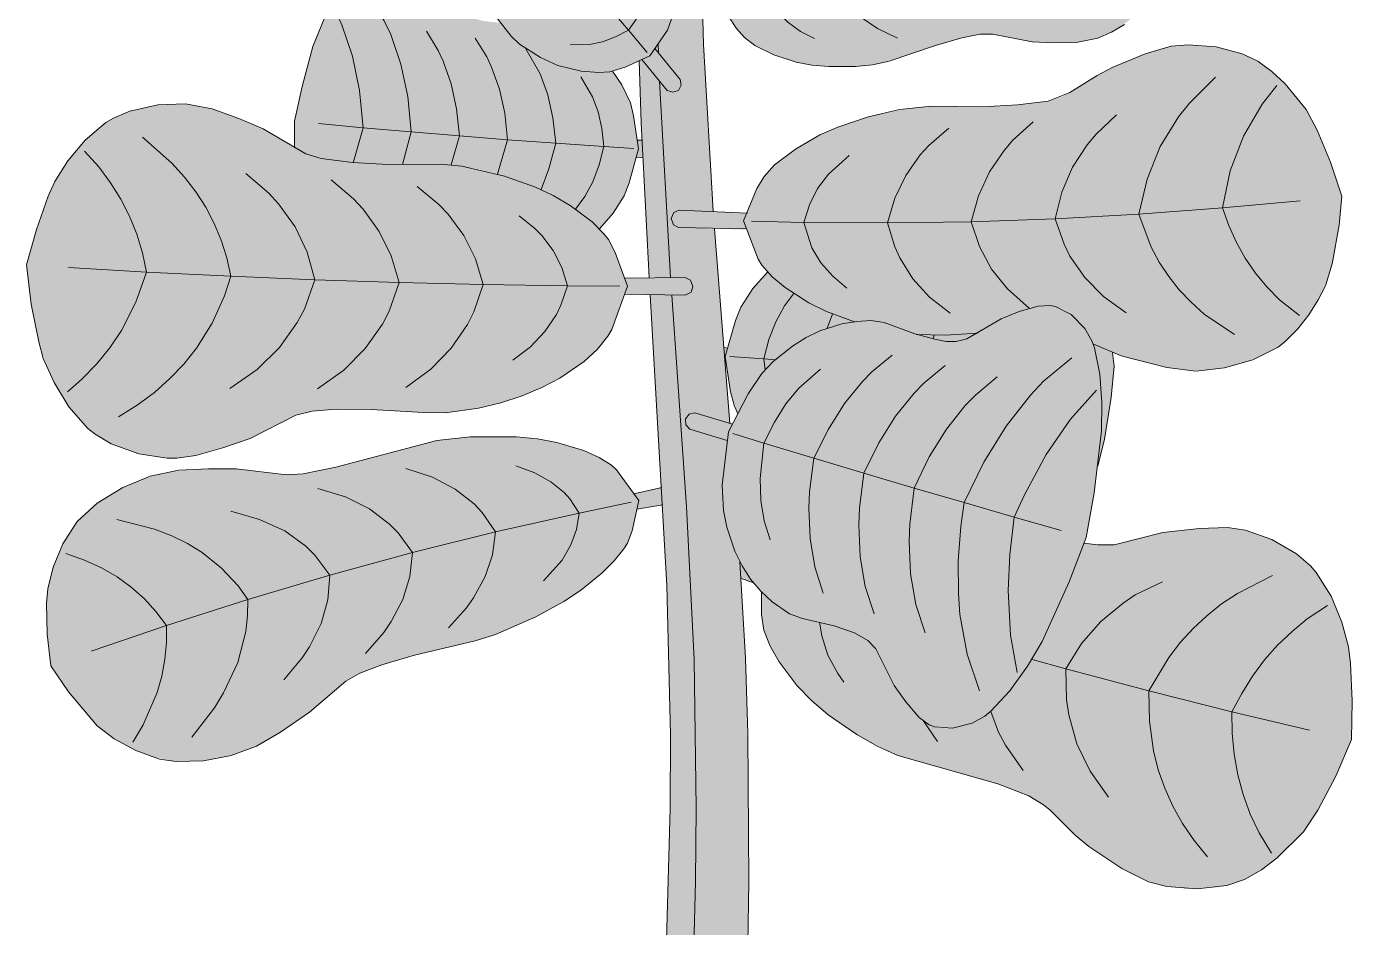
# Model space of a CAD drawing. Header units: millimetres. Extents: x -4 to 8794, y -6642 to 2653.
# Drawn here: x 1940 to 2548, y 612 to 1024 of the extents above; entities that cross this region are included whole.
import ezdxf

# ---------------------------------------------------------------- set-up
doc = ezdxf.new("R2010")
doc.units = ezdxf.units.MM
for name, color, linetype, lineweight, true_color in [('VEG-HOJAS', 117, 'Continuous', 18, 0x2e5e38), ('VEG-NERVIOS', 115, 'Continuous', 9, 0x528c5c), ('VEG-TRONCO', 25, 'Continuous', 18, 0x684830)]:
    doc.layers.add(name, color=color, linetype=linetype, lineweight=lineweight, true_color=true_color)
doc.layers.add('VEG-RELLENO', color=253, linetype='Continuous', true_color=0x96c896)

# ---------------------------------------------------------------- blocks, each defined once
blk = doc.blocks.new('VEG_Ficus_lyrata_ALZADO')
at = {"layer": 'VEG-RELLENO', "true_color": 0x967052}
h = blk.add_hatch(color=23, dxfattribs=at)
h.dxf.hatch_style = 1
h.paths.add_polyline_path([(-19.7, 400), (-9.7, 600), (-7.9, 666.2), (-7.7, 699.8), (-9.4, 768.2), (-17, 901.4), (-0.6, 901.4), (1.7, 902.7), (2.6, 905.3), (1.7, 907.8), (-0.6, 909.2), (-17.5, 909.4), (-21.1, 980.2), (-22, 1008.7), (-20.8, 1009.3), (-8.6, 994.6), (-6.7, 994.2), (-4.4, 994.8), (-3.1, 996.3), (-2.7, 998.2), (-3.6, 1000.7), (-14.9, 1014.2), (-9.1, 1022.7), (-6.6, 1029.5), (-5.4, 1040), (-6.6, 1050.9), (-9, 1059.4), (-12.6, 1067.5), (-15.4, 1072.4), (-22, 1079.9), (-19.1, 1154.1), (-5.9, 1149.1), (-3, 1150.1), (-1.6, 1152.8), (-2.1, 1155.1), (-3.8, 1156.7), (-18.6, 1162.4), (-11.2, 1273.2), (-6.2, 1268.9), (2, 1263.7), (-4.4, 1246.6), (-4.1, 1244.3), (-2.2, 1242.4), (0.5, 1242.1), (3, 1243.9), (9.3, 1261), (13, 1260.4), (8, 1154), (6.7, 1103.9), (-10, 1094.4), (-11.2, 1092.9), (-11.6, 1091), (-11.3, 1089.5), (-10.1, 1088), (-8.7, 1087.3), (-6.7, 1087.3), (6.5, 1094.6), (6.5, 1050.1), (7.4, 1016.1), (11.9, 939.7), (-4.1, 940.2), (-6.7, 938.6), (-7.4, 936), (-6.4, 933.5), (-4.3, 932.3), (12.5, 931.7), (19.5, 842.5), (3, 847.4), (0.2, 846.3), (-0.7, 845), (-1, 843.1), (-0.1, 840.9), (1.5, 839.7), (18.3, 834.6), (16.2, 818.3), (16, 806.4), (17.2, 798.7), (19.2, 791.1), (24.1, 779), (26.6, 734.9), (28.2, 666.1), (27.8, 599), (21.7, 400)])
h.paths.add_polyline_path([(-4.8, 1402.1), (-4.6, 1419.4), (1, 1403.4)])
h.paths.add_polyline_path([(12.7, 1505.3), (14.3, 1481.8), (8.9, 1495.4)])
h.paths.add_polyline_path([(16.1, 1446.7), (17.1, 1404.6), (9.2, 1404.3), (1.9, 1424.3), (8.4, 1429.6), (11, 1433), (14, 1439.5)])
h.paths.add_polyline_path([(4.9, 1507.1), (3.1, 1515.6), (3.2, 1520.1), (4.3, 1526.1), (10.5, 1520.8)])
at = {"layer": 'VEG-RELLENO', "true_color": 0x70a477}
h = blk.add_hatch(color=113, dxfattribs=at)
h.dxf.hatch_style = 1
h.paths.add_polyline_path([(-118.2, 1125.7), (-107.9, 1132.8), (-92.9, 1141.5), (-85.4, 1144.3), (-77, 1146.2), (-68.8, 1146.8), (-61.4, 1145.3), (-54.5, 1141.8), (-48.9, 1137), (-45, 1130.8), (-42.4, 1123.6), (-40.5, 1116.5), (-38.7, 1102.6), (-37.2, 1098.6), (-33.8, 1093.4), (-28.1, 1086.5), (-15.4, 1072.4), (-11.3, 1064.9), (-7.2, 1053.7), (-5.5, 1042.8), (-5.7, 1034.6), (-6.6, 1029.5), (-9.1, 1022.7), (-17.2, 1010.9), (-28.4, 1005.7), (-35.5, 1003.6), (-40.6, 1003.3), (-48.7, 1003.9), (-59.3, 1006.5), (-67.2, 1010.1), (-76.8, 1016.3), (-80.7, 1020), (-88.9, 1030.4), (-95, 1037), (-101, 1042.4), (-104.8, 1044.2), (-118.3, 1047), (-125, 1049.5), (-131.8, 1052.5), (-137.4, 1056.7), (-141.4, 1062.5), (-143.9, 1069.4), (-144.6, 1076.8), (-143, 1085.1), (-139, 1095.9), (-135.1, 1103.1), (-125.1, 1117.2)])
at = {"layer": 'VEG-RELLENO', "true_color": 0x4b8353}
h = blk.add_hatch(color=105, dxfattribs=at)
h.dxf.hatch_style = 1
h.paths.add_polyline_path([(215, 1100.2), (217.7, 1086.1), (219.6, 1066.2), (218.6, 1056.8), (216.1, 1046.8), (212, 1037.4), (205.7, 1029.7), (197.3, 1023.4), (188.1, 1019), (178.2, 1017), (167.8, 1016.9), (157.9, 1017.4), (139.9, 1020.9), (134.1, 1020.8), (122.8, 1018.3), (88.7, 1007.5), (77, 1006), (60.8, 1006.2), (53.4, 1007.3), (46.4, 1009), (36.6, 1012.7), (30.9, 1015.7), (24.2, 1021.3), (14.9, 1035.1), (16, 1052), (18.9, 1060.3), (26, 1071.4), (30.6, 1076.7), (37.3, 1082.9), (45.7, 1080.4), (55.8, 1079), (66.4, 1079.1), (77.1, 1080.6), (83.9, 1082.3), (90.1, 1084.8), (104.4, 1093), (116.9, 1098.9), (121.5, 1100.6), (126.5, 1101.5), (131.9, 1101.3), (143.1, 1098.9), (148.9, 1098.2), (161, 1098.1), (169.8, 1099.4), (177.3, 1103.3), (182, 1107.1), (186, 1111.8), (190.4, 1119.9), (192.8, 1132), (199.4, 1124.2), (207.5, 1112.7)])
at = {"layer": 'VEG-RELLENO', "true_color": 0x4a8051}
h = blk.add_hatch(color=105, dxfattribs=at)
h.dxf.hatch_style = 1
h.paths.add_polyline_path([(-180, 981), (-176.5, 996.9), (-170.5, 1018.5), (-164.8, 1030.9), (-157.6, 1042.4), (-129.1, 1036.7), (-108.1, 1035.6), (-103.4, 1030.9), (-99.5, 1028.6), (-93.5, 1026.9), (-85.5, 1026), (-80.7, 1020), (-76.8, 1016.3), (-69.8, 1011.5), (-62, 1007.6), (-56.7, 1005.6), (-48.7, 1003.9), (-40.6, 1003.3), (-34.2, 1003.9), (-30, 997.6), (-26.1, 989.4), (-24.7, 983.5), (-22.4, 968.3), (-26.7, 952.7), (-28.9, 946.8), (-33.9, 938.8), (-40.2, 931.6), (-50.1, 940), (-61.4, 946.9), (-74.1, 952.6), (-88.6, 957.2), (-98.5, 959.5), (-108.1, 961), (-137.1, 961.2), (-153.4, 962), (-164.2, 963.1), (-171.3, 964.7), (-179.9, 968.7)])
at = {"layer": 'VEG-RELLENO', "true_color": 0x5a9662}
h = blk.add_hatch(color=103, dxfattribs=at)
h.dxf.hatch_style = 1
h.paths.add_polyline_path([(299.8, 946.6), (298.2, 930.8), (295.4, 915.6), (293.5, 908.9), (289, 899.1), (282.3, 889), (273.8, 880), (270.6, 877.5), (263.2, 873.4), (250.4, 868.9), (237.2, 866.7), (228.5, 866.8), (219.6, 868.1), (202.6, 872.2), (195, 874.8), (185.8, 878.9), (182.1, 886), (175.9, 892.4), (171.2, 895.2), (166.2, 896.5), (157.8, 895.5), (146.4, 891.6), (141, 888.9), (133.1, 883.9), (118.3, 883), (104.8, 883.3), (90.2, 888.7), (84.1, 889.6), (76.6, 889.1), (72.8, 890.3), (63.8, 893.7), (55.7, 897.7), (44.8, 904.7), (38.8, 909.7), (34.1, 915), (32.4, 917.8), (25.8, 935.3), (31.9, 950.1), (35.2, 955.7), (37.4, 958.4), (42.9, 963.4), (49.5, 968.2), (60.7, 974.7), (68.9, 978.3), (82.8, 982.9), (102.2, 987), (111.7, 987.8), (139.5, 987.8), (154.8, 988.7), (165.3, 990.2), (172.1, 992.5), (191.1, 1003.8), (205.8, 1010.3), (217.7, 1014.4), (221.6, 1015.3), (229.6, 1016), (242.2, 1015), (254.2, 1011.9), (257.9, 1010.4), (264.6, 1006.3), (273.8, 998.1), (281.4, 989.3), (287.1, 980.1), (295.6, 959.8)])
at = {"layer": 'VEG-RELLENO', "true_color": 0x96bc76}
h = blk.add_hatch(color=63, dxfattribs=at)
h.dxf.hatch_style = 1
h.paths.add_polyline_path([(-9.2, 995.1), (-20.8, 1009.3), (-17.2, 1010.9), (-14.6, 1014), (-3.4, 1000.4), (-2.7, 998.2), (-3.6, 995.6), (-6.3, 994.2)])
at = {"layer": 'VEG-RELLENO', "true_color": 0x639c6a}
h = blk.add_hatch(color=103, dxfattribs=at)
h.dxf.hatch_style = 1
h.paths.add_polyline_path([(-302.7, 915.1), (-298.2, 931.3), (-292.8, 946.6), (-289.8, 953.3), (-283.8, 962.8), (-275.8, 972.2), (-266.3, 980.3), (-262.9, 982.3), (-255.3, 985.5), (-242.6, 988.4), (-229.9, 988.9), (-217.6, 986.6), (-205.5, 982.2), (-194.3, 977.4), (-174.7, 966), (-167.7, 963.8), (-153.4, 962), (-137.1, 961.2), (-113, 961.3), (-103.3, 960.3), (-83.7, 955.8), (-69.6, 950.8), (-61.4, 946.9), (-53.7, 942.4), (-43.6, 934.8), (-38.2, 929.4), (-36.1, 926.7), (-33, 920.8), (-27.4, 905.4), (-34.6, 885.6), (-36.4, 882.4), (-41.2, 876.5), (-47.3, 870.9), (-58.4, 863.2), (-66.6, 858.9), (-75.6, 855.2), (-85.5, 852), (-95.7, 849.5), (-110.7, 847.4), (-120.8, 847.5), (-144.8, 848.9), (-160.9, 849), (-171.9, 848.1), (-179.3, 846.2), (-200.3, 835.6), (-212.3, 831.4), (-225.2, 827.8), (-233.9, 826.6), (-238.2, 826.6), (-251.2, 828.6), (-263.9, 833.2), (-271.3, 837.5), (-274.6, 840.2), (-283.3, 850.1), (-292, 864.9), (-296.1, 876), (-300.9, 899.9)])
at = {"layer": 'VEG-RELLENO', "true_color": 0x96bc76}
h = blk.add_hatch(color=63, dxfattribs=at)
h.dxf.hatch_style = 1
h.paths.add_polyline_path([(-20.4, 964.2), (-23.6, 964.5), (-22.4, 968.3), (-23.1, 972.2), (-20.8, 972.2)])
h = blk.add_hatch(color=63, dxfattribs=at)
h.dxf.hatch_style = 1
h.paths.add_polyline_path([(-3.7, 940.2), (27.5, 938.9), (25.8, 935.3), (27.3, 931.6), (26.1, 931.3), (-4, 932.3), (-6.4, 933.5), (-7.4, 936), (-6.5, 938.9)])
at = {"layer": 'VEG-RELLENO', "true_color": 0x477c4e}
h = blk.add_hatch(color=105, dxfattribs=at)
h.dxf.hatch_style = 1
h.paths.add_polyline_path([(195.6, 868.8), (194.1, 854.3), (191.7, 838.8), (188, 822.9), (189.8, 839.1), (189.9, 851.9), (188.3, 869.4), (185.8, 878.9), (194.7, 874.9)])
h.paths.add_polyline_path([(23.2, 846.9), (19.8, 857), (17.3, 873.2), (22.1, 889.6), (24.5, 895.8), (30, 904.3), (36.8, 911.8), (44.8, 904.7), (55.7, 897.7), (63.8, 893.7), (76.6, 889.1), (67.4, 887.2), (60.7, 884.9), (54.4, 881.8), (45.1, 875.7), (39.4, 870.8), (34.2, 865.4), (29.8, 859.3)])
h.paths.add_polyline_path([(118.5, 880.1), (104.8, 883.3), (118.3, 883), (133.1, 883.9), (128, 881.2), (123.1, 880)])
at = {"layer": 'VEG-RELLENO', "true_color": 0x96bc76}
h = blk.add_hatch(color=63, dxfattribs=at)
h.dxf.hatch_style = 1
h.paths.add_polyline_path([(-0.6, 901.4), (-28.8, 901.7), (-27.4, 905.4), (-28.9, 909.1), (-28.1, 909.3), (-1, 909.3), (1.4, 908.1), (2.5, 906.1), (1.9, 903.1)])
at = {"layer": 'VEG-RELLENO', "true_color": 0x6da274}
h = blk.add_hatch(color=113, dxfattribs=at)
h.dxf.hatch_style = 1
h.paths.add_polyline_path([(182.7, 790.2), (174.9, 769.9), (162.6, 742.6), (155.8, 731.2), (147.8, 719.9), (139.1, 710.6), (136.3, 708.3), (130.5, 705.1), (121.5, 702.8), (113.3, 703.5), (110.8, 704.4), (106.2, 707.8), (100.1, 714.9), (94.7, 722.4), (86.3, 739.2), (82.7, 743), (76.6, 746.5), (67.3, 749.8), (52.7, 753.1), (46.8, 755.2), (38.8, 760.7), (33.7, 765.6), (29, 771.2), (25.1, 777.3), (21.8, 783.9), (18.1, 794.9), (16.5, 802.6), (15.9, 814.2), (18.8, 838.6), (27.8, 856), (34.2, 865.4), (39.4, 870.8), (48.2, 877.9), (54.4, 881.8), (60.7, 884.9), (70.8, 888.1), (77.7, 889.2), (84.1, 889.6), (90.2, 888.7), (104.2, 883.5), (114, 881), (118.5, 880.1), (123.1, 880), (128, 881.2), (143.7, 890.4), (152, 893.7), (160.7, 896.2), (166.2, 896.5), (168.7, 896.1), (175.9, 892.4), (182.1, 886), (185.3, 880.4), (186.5, 877.1), (188.9, 865.1), (190.1, 847.7), (189.5, 834.7), (185.8, 807.5)])
at = {"layer": 'VEG-RELLENO', "true_color": 0x96bc76}
h = blk.add_hatch(color=63, dxfattribs=at)
h.dxf.hatch_style = 1
h.paths.add_polyline_path([(16.7, 877.3), (18.5, 877), (17.3, 873.2), (18, 869.3), (17.4, 869.2)])
h = blk.add_hatch(color=63, dxfattribs=at)
h.dxf.hatch_style = 1
h.paths.add_polyline_path([(3.4, 847.4), (20.7, 842.1), (18.8, 838.6), (18.3, 834.6), (1.5, 839.7), (-0.5, 841.6), (-1, 843.8), (0.5, 846.5)])
at = {"layer": 'VEG-RELLENO', "true_color": 0x4f8956}
h = blk.add_hatch(color=105, dxfattribs=at)
h.dxf.hatch_style = 1
h.paths.add_polyline_path([(-291.5, 731.4), (-293.2, 745.9), (-293.5, 760.2), (-293, 766.7), (-291.6, 773.2), (-289.2, 780.1), (-284.1, 790.8), (-279.5, 797.5), (-276.8, 800.4), (-266.6, 808.5), (-254.5, 815.1), (-241.8, 819.5), (-228.4, 821.4), (-210.7, 821.8), (-202.6, 821.3), (-187.4, 819.2), (-176, 819.4), (-161, 822.4), (-114.8, 834.6), (-99.4, 836.4), (-78.3, 836.4), (-68.6, 835.5), (-59.7, 833.8), (-47.4, 830.1), (-40.4, 826.9), (-34.7, 823.3), (-32.4, 821.2), (-22.2, 807.1), (-25.3, 793.2), (-27.4, 787.7), (-29.1, 785), (-33.5, 779.5), (-39.1, 773.9), (-49, 765.9), (-56.5, 760.9), (-69.4, 753.8), (-87.9, 745.8), (-97.2, 742.9), (-124.9, 736.3), (-140, 731.9), (-150, 728), (-156.4, 724.4), (-173.1, 710.2), (-186.4, 701.1), (-197.4, 694.6), (-209, 690.3), (-221.6, 687.9), (-234.2, 687.6), (-245.5, 689.7), (-256.1, 694.3), (-265.3, 699.9), (-272.7, 706.2), (-284.9, 721.3)])
at = {"layer": 'VEG-RELLENO', "true_color": 0x96bc76}
h = blk.add_hatch(color=63, dxfattribs=at)
h.dxf.hatch_style = 1
h.paths.add_polyline_path([(-11.2, 805.2), (-23.2, 803.2), (-22.2, 807.1), (-24.5, 810.3), (-11.7, 813.2)])
at = {"layer": 'VEG-RELLENO', "true_color": 0x4f8a57}
h = blk.add_hatch(color=105, dxfattribs=at)
h.dxf.hatch_style = 1
h.paths.add_polyline_path([(304.2, 697.7), (297, 680.9), (288.8, 665.3), (284.6, 658.5), (276.7, 649.3), (266.7, 640.5), (255.3, 633.5), (251.3, 631.9), (242.7, 629.9), (228.9, 629.2), (215.4, 631.2), (211.2, 632.5), (203, 636.2), (191.2, 643.6), (180.7, 651.2), (163.2, 667.8), (156.5, 671.8), (142.3, 677.3), (96.4, 690.3), (82.4, 697.2), (68.7, 705.8), (60.5, 712.2), (53.5, 718.8), (47.3, 725.8), (39.8, 736.9), (35.1, 747.7), (34, 754.8), (34, 765.3), (41.4, 758.5), (46.8, 755.2), (52.7, 753.1), (67.3, 749.8), (76.6, 746.5), (82.7, 743), (86.3, 739.2), (87.8, 736.8), (94.7, 722.4), (104.1, 710), (110.8, 704.4), (115.9, 702.9), (121.5, 702.8), (130.5, 705.1), (136.3, 708.3), (144.9, 716.5), (153.2, 727.4), (160.5, 738.7), (164.7, 746.8), (174.9, 769.9), (181.7, 787.6), (188.1, 786.8), (195.6, 786.9), (217.9, 792.5), (234.5, 794.4), (247.5, 794.8), (255.7, 793.6), (267.8, 789.3), (279.1, 782.7), (285.4, 777.3), (288.1, 774.2), (294.9, 763.3), (301.1, 747.7), (303.4, 736.3), (304.7, 712.6)])
at = {"layer": 'VEG-RELLENO', "true_color": 0x96bc76}
h = blk.add_hatch(color=63, dxfattribs=at)
h.dxf.hatch_style = 1
h.paths.add_polyline_path([(24.7, 771.4), (24.1, 779), (30.4, 769.5)])
at = {"layer": 'VEG-HOJAS'}
for points in [[(-6.6, 1029.5), (-9.1, 1022.7), (-17.2, 1010.9), (-28.4, 1005.7), (-35.5, 1003.6), (-40.6, 1003.3), (-48.7, 1003.9), (-59.3, 1006.5), (-67.2, 1010.1), (-76.8, 1016.3), (-80.7, 1020), (-88.9, 1030.4)], [(200.3, 1025.3), (194.3, 1021.7), (188.1, 1019), (178.2, 1017), (167.8, 1016.9), (157.9, 1017.4), (139.9, 1020.9), (134.1, 1020.8), (125.7, 1019.1), (113.7, 1015.6), (92.4, 1008.4), (84.9, 1006.8), (77, 1006), (64.8, 1006), (57, 1006.7), (49.8, 1008), (39.7, 1011.3), (30.9, 1015.7), (26.2, 1019.3), (22.5, 1023.5), (14.9, 1035.1)], [(-179.9, 968.7), (-180, 981), (-176.5, 996.9), (-171.5, 1015.2), (-166.4, 1027.8), (-161.3, 1037.1), (-157.6, 1042.4)], [(76.6, 889.1), (63.8, 893.7), (55.7, 897.7), (44.8, 904.7), (38.8, 909.7), (34.1, 915), (32.4, 917.8), (25.8, 935.3), (31.9, 950.1), (35.2, 955.7), (40, 960.9), (49.5, 968.2), (60.7, 974.7), (68.9, 978.3), (82.8, 982.9), (97.4, 986.3), (111.7, 987.8), (135.2, 987.6), (151.2, 988.4), (165.3, 990.2), (175.3, 994.1), (187.8, 1001.9), (194.6, 1005.5), (209.7, 1011.9), (221.6, 1015.3), (229.6, 1016), (242.2, 1015), (254.2, 1011.9), (261.3, 1008.5), (267.8, 1003.8), (273.8, 998.1), (283.5, 986.3), (288.6, 976.8), (294.7, 962.2), (299.8, 946.6), (298.6, 933.3), (295.4, 915.6), (292.3, 905.6), (289, 899.1), (284.7, 892.3), (279.7, 885.8), (273.8, 880), (270.6, 877.5), (259.1, 871.7), (246, 867.9), (232.9, 866.5), (219.6, 868.1), (198.7, 873.4), (185.8, 878.9)], [(-14.9, 1014.2), (-3.2, 1000.1), (-2.8, 997.4), (-4.1, 995.1), (-6.7, 994.2), (-9.2, 995.1), (-20.8, 1009.3)], [(-34.2, 1003.9), (-30, 997.6), (-26.1, 989.4), (-24.7, 983.5), (-22.4, 968.3), (-26.7, 952.7), (-28.9, 946.8), (-33.9, 938.8), (-40.2, 931.6)], [(-23.1, 972.2), (-20.8, 972.2)], [(-20.4, 964.2), (-23.6, 964.5)], [(27.3, 931.6), (-4, 932.3), (-6.4, 933.5), (-7.4, 936.4), (-6.2, 939.1), (-3.7, 940.2), (27.5, 938.9)], [(23.2, 846.9), (21.5, 850.8), (19.8, 857), (17.3, 873.2), (22.1, 889.6), (24.5, 895.8), (30, 904.3), (36.8, 911.8)], [(-28.9, 909.1), (-1, 909.3), (1.4, 908.1), (2.6, 905.3), (1.7, 902.7), (-1, 901.3), (-28.8, 901.7)], [(133.1, 883.9), (118.3, 883), (104.8, 883.3)], [(16.7, 877.3), (18.5, 877)], [(194.7, 874.9), (195.6, 868.8), (194.1, 854.3), (191.1, 835.3), (188, 822.9)], [(18.3, 834.6), (1.1, 839.9), (-0.7, 841.9), (-0.8, 844.6), (0.8, 846.8), (3.4, 847.4), (20.7, 842.1)], [(-24.5, 810.3), (-11.7, 813.2)], [(-11.2, 805.2), (-23.2, 803.2)], [(181.7, 787.6), (188.1, 786.8), (195.6, 786.9), (217.9, 792.5), (234.5, 794.4), (247.5, 794.8), (255.7, 793.6), (267.8, 789.3), (279.1, 782.7), (285.4, 777.3), (288.1, 774.2), (294.9, 763.3), (299.8, 751.5), (302.9, 740.1), (303.8, 732.5), (304.6, 715.4), (304.2, 697.7), (297, 680.9), (288.8, 665.3), (282.2, 655.3), (270.2, 643.4), (263, 637.9), (255.3, 633.5), (247.1, 630.8), (233.5, 629.2), (219.7, 630.3), (211.2, 632.5), (199, 638.5), (184, 648.6), (177.6, 653.9), (166.2, 665.3), (163.2, 667.8), (156.5, 671.8), (142.3, 677.3), (96.4, 690.3), (87, 694.6), (77.7, 699.9), (64.5, 709), (56.9, 715.5), (50.3, 722.3), (42, 733.2), (37.9, 740.5), (35.1, 747.7), (34, 754.8), (34, 765.3)], [(30.4, 769.5), (24.7, 771.4)]]:
    blk.add_lwpolyline(points, dxfattribs=at)
for points in [[(-302.7, 915.1), (-298.2, 931.3), (-292.8, 946.6), (-289.8, 953.3), (-283.8, 962.8), (-275.8, 972.2), (-266.3, 980.3), (-262.9, 982.3), (-255.3, 985.5), (-242.6, 988.4), (-229.9, 988.9), (-217.6, 986.6), (-205.5, 982.2), (-194.3, 977.4), (-174.7, 966), (-167.7, 963.8), (-153.4, 962), (-137.1, 961.2), (-113, 961.3), (-103.3, 960.3), (-83.7, 955.8), (-69.6, 950.8), (-61.4, 946.9), (-53.7, 942.4), (-43.6, 934.8), (-38.2, 929.4), (-36.1, 926.7), (-33, 920.8), (-27.4, 905.4), (-34.6, 885.6), (-36.4, 882.4), (-41.2, 876.5), (-47.3, 870.9), (-58.4, 863.2), (-66.6, 858.9), (-75.6, 855.2), (-85.5, 852), (-95.7, 849.5), (-110.7, 847.4), (-120.8, 847.5), (-144.8, 848.9), (-160.9, 849), (-171.9, 848.1), (-179.3, 846.2), (-200.3, 835.6), (-212.3, 831.4), (-225.2, 827.8), (-233.9, 826.6), (-238.2, 826.6), (-251.2, 828.6), (-263.9, 833.2), (-271.3, 837.5), (-274.6, 840.2), (-283.3, 850.1), (-290.1, 861.2), (-295, 872.2), (-297.1, 879.9), (-300.5, 897.1)], [(182.7, 790.2), (174.9, 769.9), (162.6, 742.6), (155.8, 731.2), (147.8, 719.9), (139.1, 710.6), (136.3, 708.3), (130.5, 705.1), (121.5, 702.8), (113.3, 703.5), (110.8, 704.4), (106.2, 707.8), (100.1, 714.9), (94.7, 722.4), (86.3, 739.2), (82.7, 743), (76.6, 746.5), (67.3, 749.8), (52.7, 753.1), (46.8, 755.2), (38.8, 760.7), (33.7, 765.6), (29, 771.2), (25.1, 777.3), (21.8, 783.9), (18.1, 794.9), (16.5, 802.6), (15.9, 814.2), (18.8, 838.6), (27.8, 856), (34.2, 865.4), (39.4, 870.8), (48.2, 877.9), (54.4, 881.8), (60.7, 884.9), (70.8, 888.1), (77.7, 889.2), (84.1, 889.6), (90.2, 888.7), (104.2, 883.5), (114, 881), (118.5, 880.1), (123.1, 880), (128, 881.2), (143.7, 890.4), (152, 893.7), (160.7, 896.2), (166.2, 896.5), (168.7, 896.1), (175.9, 892.4), (182.1, 886), (185.3, 880.4), (186.5, 877.1), (188.9, 865.1), (189.9, 851.9), (189.8, 839.1), (186.3, 810.7)], [(-291.5, 731.4), (-293.2, 745.9), (-293.5, 760.2), (-293, 766.7), (-290.5, 776.6), (-286, 787.3), (-279.5, 797.5), (-270.3, 805.9), (-258.6, 813.1), (-246.1, 818.3), (-232.9, 821), (-219.3, 821.7), (-206.6, 821.7), (-183.6, 819), (-176, 819.4), (-161, 822.4), (-114.8, 834.6), (-99.4, 836.4), (-78.3, 836.4), (-68.6, 835.5), (-59.7, 833.8), (-47.4, 830.1), (-40.4, 826.9), (-34.7, 823.3), (-32.4, 821.2), (-22.2, 807.1), (-25.3, 793.2), (-27.4, 787.7), (-29.1, 785), (-33.5, 779.5), (-39.1, 773.9), (-49, 765.9), (-56.5, 760.9), (-69.4, 753.8), (-87.9, 745.8), (-97.2, 742.9), (-124.9, 736.3), (-140, 731.9), (-150, 728), (-156.4, 724.4), (-173.1, 710.2), (-186.4, 701.1), (-197.4, 694.6), (-209, 690.3), (-221.6, 687.9), (-234.2, 687.6), (-241.8, 688.6), (-252.7, 692.6), (-262.5, 698), (-270.4, 704), (-283.5, 719.5)]]:
    blk.add_lwpolyline(points, close=True, dxfattribs=at)
at = {"layer": 'VEG-NERVIOS'}
for points in [[(-26.9, 1022.7), (-21.4, 1030.4), (-18.8, 1035.7), (-17.1, 1041.2), (-16.2, 1046.9)], [(63.6, 1048.7), (69, 1039.9), (72.1, 1035.9), (79.1, 1029), (87.1, 1023.4), (96.3, 1019)], [(-26.9, 1022.7), (-40.8, 1039)], [(35.2, 1040.6), (41.2, 1031.4), (46.1, 1026.3), (51.8, 1022.1), (58.3, 1018.9)], [(-126.5, 976.1), (-128, 992.3), (-131.2, 1007.1), (-135.8, 1020.7), (-138.8, 1026.9), (-145.8, 1038.6)], [(-148.5, 978), (-150.1, 995.1), (-153.3, 1010.8), (-158.2, 1025.1), (-161.6, 1032.4)], [(-104.4, 974.3), (-105.7, 986.7), (-108.1, 998.1), (-111.8, 1008.5), (-114.1, 1013.3), (-119.5, 1022.2)], [(-26.9, 1022.7), (-32.9, 1019.6), (-38.8, 1017.4), (-44.8, 1016.1), (-53.7, 1015.9)], [(-18.4, 1012.4), (-26.9, 1022.7)], [(-82.4, 972.5), (-83.6, 984.6), (-86.1, 995.6), (-89.7, 1005.7), (-91.9, 1010.4), (-97.2, 1019)], [(-60.3, 970.9), (-61.6, 982.5), (-63.9, 993.1), (-67.4, 1002.7), (-73.9, 1014.1)], [(-38.2, 969.3), (-39.2, 977.6), (-40.9, 985.2), (-43.5, 992.2), (-48.8, 1001.3)], [(206.9, 938.3), (210.6, 954.4), (216.6, 969.3), (225, 982.9), (230.1, 989.3), (241.9, 1001.2)], [(245.2, 941.2), (248.7, 958.2), (254.8, 974.1), (263.3, 988.7), (270.1, 997.3)], [(-148.5, 978), (-169, 979.9)], [(-148.5, 978), (-153, 961.9)], [(-126.5, 976.1), (-148.5, 978)], [(130.1, 934.9), (133.4, 946.8), (138.4, 957.7), (145.1, 967.6), (149.1, 972.2), (158.4, 980.7)], [(168.5, 936.2), (171.6, 948.5), (176.5, 959.9), (183.2, 970.2), (187.3, 975), (196.6, 983.9)], [(-209.1, 909.9), (-211, 918.3), (-213.6, 926.4), (-216.8, 934.1), (-220.6, 941.5), (-225.1, 948.6), (-230.3, 955.3), (-236.1, 961.8), (-249.6, 973.6)], [(-126.5, 976.1), (-130.5, 961.2)], [(-104.4, 974.3), (-126.5, 976.1)], [(-104.4, 974.3), (-108.1, 960.9)], [(-82.4, 972.5), (-104.4, 974.3)], [(-82.4, 972.5), (-86.9, 956.7)], [(-60.3, 970.9), (-82.4, 972.5)], [(91.7, 934.4), (95.1, 945.7), (100.1, 956.1), (106.7, 965.5), (110.7, 969.8), (119.8, 977.7)], [(-247.7, 911.8), (-249.6, 920.7), (-252.2, 929.2), (-255.5, 937.4), (-259.5, 945.3), (-264.2, 952.8), (-269.6, 960), (-276.1, 967.3)], [(-60.3, 970.9), (-63.4, 959.1), (-67, 949.6)], [(-38.2, 969.3), (-60.3, 970.9)], [(-38.2, 969.3), (-40.4, 960.9), (-43.3, 953.2), (-47, 946.4), (-51.2, 940.7)], [(-24.5, 968.4), (-38.2, 969.3)], [(53.3, 934.6), (55.9, 942.7), (59.6, 950.1), (64.6, 956.7), (74.2, 965.3)], [(-170.6, 908.3), (-174.1, 921), (-179.7, 932.5), (-187.2, 943.1), (-191.7, 948), (-202.2, 957)], [(-132, 907.1), (-135.6, 919.3), (-141.1, 930.5), (-148.5, 940.7), (-152.9, 945.4), (-163.2, 954.1)], [(-93.5, 906.2), (-97, 917.9), (-102.3, 928.6), (-109.5, 938.3), (-113.8, 942.8), (-123.8, 951)], [(245.2, 941.2), (280.7, 944.5)], [(-54.9, 905.6), (-57.5, 914), (-61.4, 921.7), (-66.7, 928.6), (-69.8, 931.8), (-77, 937.6)], [(130.1, 934.9), (168.5, 936.2)], [(168.5, 936.2), (206.9, 938.3)], [(168.5, 936.2), (172.6, 924.6), (175.3, 919.2), (182.1, 909.3), (190.7, 900.6), (201.1, 893.1)], [(206.9, 938.3), (245.2, 941.2)], [(206.9, 938.3), (212.5, 923.3), (216.2, 916.4), (220.5, 909.8), (225.3, 903.7), (230.8, 898), (236.8, 892.6), (250.7, 883.2)], [(245.2, 941.2), (248, 933.1), (251.5, 925.4), (255.5, 918.2), (260.2, 911.4), (265.4, 905.1), (271.3, 899.1), (280.4, 891.9)], [(29.4, 935.2), (53.3, 934.6)], [(53.3, 934.6), (57.1, 923), (61.2, 916.1), (66.6, 909.9), (73.1, 904.5)], [(53.3, 934.6), (91.7, 934.4)], [(91.7, 934.4), (130.1, 934.9)], [(91.7, 934.4), (95.1, 923.4), (97.4, 918.3), (103.3, 908.8), (111, 900.4), (120.4, 893)], [(130.1, 934.9), (133.8, 923.5), (139.4, 913.2), (146.6, 904.1), (156.8, 895.2)], [(-247.7, 911.8), (-252.7, 898), (-259.2, 885.1), (-264.6, 877.1), (-270.7, 869.6), (-277.5, 862.6), (-284, 857)], [(-247.7, 911.8), (-283.4, 913.9)], [(-209.1, 909.9), (-247.7, 911.8)], [(-209.1, 909.9), (-212, 901), (-217.7, 888.5), (-224.9, 876.9), (-230.6, 869.7), (-237, 863), (-244.1, 856.7), (-252, 850.9), (-260.5, 845.5)], [(-170.6, 908.3), (-175.4, 894.9), (-178.7, 888.7), (-186.8, 877.3), (-197.1, 867.2), (-209.5, 858.5)], [(-170.6, 908.3), (-209.1, 909.9)], [(-132, 907.1), (-170.6, 908.3)], [(-132, 907.1), (-136.6, 894), (-139.7, 888), (-147.5, 876.8), (-157.4, 866.9), (-169.4, 858.3)], [(-93.5, 906.2), (-132, 907.1)], [(-93.5, 906.2), (-97.8, 893.6), (-100.7, 887.8), (-108.1, 877), (-117.5, 867.4), (-128.9, 859)], [(-54.9, 905.6), (-93.5, 906.2)], [(-54.9, 905.6), (-57.9, 896.6), (-60, 892.4), (-65.2, 884.6), (-71.9, 877.6), (-80, 871.5)], [(-30.9, 905.4), (-54.9, 905.6)], [(35.1, 872.1), (37.4, 881), (40.5, 889.1), (44.5, 896.3), (48.6, 901.9)], [(64.1, 886.2), (66.5, 892.6)], [(112.6, 881.3), (113.1, 882.9)], [(19.5, 873.1), (35.1, 872.1)], [(35.1, 872.1), (35.6, 867)], [(35.1, 872.1), (40.4, 871.7)], [(58, 826.6), (64.6, 839.9), (72, 851.6), (80.2, 861.7), (84.5, 866.1), (93.9, 873.8)], [(80.9, 819.7), (87.7, 833.6), (95.4, 845.8), (103.9, 856.3), (108.4, 861), (118.1, 869)], [(126.8, 806.2), (135.8, 824.8), (146, 841.3), (157.2, 855.5), (163.2, 861.8), (176.1, 872.6)], [(35.1, 833.5), (39.9, 843.1), (45.2, 851.4), (51.1, 858.7), (61, 867.3)], [(103.9, 812.9), (110.8, 827.2), (118.7, 839.8), (127.3, 850.7), (132, 855.5), (142, 863.8)], [(149.8, 799.5), (154.4, 809.7), (164.4, 828.3), (175.6, 844.5), (187.4, 857.7)], [(20.8, 837.9), (35.1, 833.5)], [(35.1, 833.5), (33.4, 817.2), (33.7, 807.2), (35.2, 797.8), (38, 789.1)], [(35.1, 833.5), (58, 826.6)], [(58, 826.6), (56, 811.2), (55.7, 803.8), (56.2, 789.8), (58.4, 776.8), (62.2, 764.7)], [(58, 826.6), (80.9, 819.7)], [(-87.8, 792.8), (-93.9, 801.7), (-97.6, 805.6), (-106.3, 812.4), (-116.7, 817.9), (-128.9, 821.9)], [(-49.6, 801.4), (-53.8, 807.9), (-56.4, 810.8), (-62.5, 815.8), (-69.9, 819.9), (-78.5, 823.1)], [(80.9, 819.7), (78.9, 803.6), (78.6, 796), (79.2, 781.4), (81.5, 767.8), (85.6, 755.2)], [(80.9, 819.7), (103.9, 812.9)], [(-125.9, 783.3), (-132.4, 792.4), (-136.4, 796.4), (-145.6, 803.3), (-156.6, 808.8), (-169.3, 812.7)], [(103.9, 812.9), (101.9, 796.3), (101.6, 788.5), (102.2, 773.5), (104.7, 759.5), (108.9, 746.5)], [(103.9, 812.9), (126.8, 806.2)], [(-163.7, 773), (-170.7, 782.2), (-174.8, 786.2), (-184.4, 793.2), (-195.9, 798.5), (-209.1, 802.3)], [(-25.7, 806.4), (-49.6, 801.4)], [(126.8, 806.2), (125.3, 795.2), (124.1, 779.5), (124.2, 764.5), (124.9, 754.9), (128.2, 736.7), (133.8, 719.9)], [(126.8, 806.2), (149.8, 799.5)], [(-201.3, 761.8), (-205.7, 768), (-213.4, 776.2), (-222.2, 783.4), (-228.9, 787.5), (-236.2, 791), (-244, 794.1), (-261.4, 798.4)], [(-49.6, 801.4), (-87.8, 792.8)], [(-49.6, 801.4), (-50.7, 793.9), (-53.3, 786.8), (-57.3, 779.9), (-65.9, 770.3)], [(149.8, 799.5), (147.8, 782.4), (146.9, 766), (148, 745.4), (151.1, 728.3)], [(149.8, 799.5), (171.2, 793.4)], [(-87.8, 792.8), (-125.9, 783.3)], [(-87.8, 792.8), (-89.2, 782.3), (-92.6, 772.3), (-97.9, 762.6), (-101.2, 758), (-109.4, 748.9)], [(-238.6, 749.9), (-243.4, 756.3), (-248.7, 762.1), (-254.7, 767.4), (-261.2, 772.2), (-268.4, 776.3), (-276.1, 779.9), (-284.7, 782.9)], [(-125.9, 783.3), (-163.7, 773)], [(-125.9, 783.3), (-127.1, 772.3), (-130.3, 761.8), (-135.6, 751.7), (-139, 746.7), (-147.4, 737.1)], [(-163.7, 773), (-201.3, 761.8)], [(-163.7, 773), (-164.7, 761.7), (-167.8, 750.8), (-173, 740.2), (-176.4, 735.1), (-184.8, 725)], [(211.4, 719.9), (220.5, 735.3), (225.9, 742.2), (231.7, 748.5), (238, 754.4), (244.7, 759.8), (252, 764.6), (268, 772.8)], [(173.4, 730), (180.6, 741.7), (189.4, 751.8), (199.6, 760.2), (205.2, 763.9), (217.7, 769.9)], [(-201.3, 761.8), (-238.6, 749.9)], [(-201.3, 761.8), (-201.4, 754.4), (-202.2, 747.1), (-205.9, 732.9), (-212.4, 719), (-216.6, 712.1), (-227, 698.8)], [(249.5, 710.3), (254, 718.8), (258.9, 726.7), (264.4, 734.1), (270.4, 740.9), (277, 747.2), (284, 753), (293.2, 759.1)], [(-238.6, 749.9), (-273.1, 738.1)], [(-238.6, 749.9), (-238.6, 742.1), (-239.3, 734.4), (-240.7, 726.7), (-242.9, 719.2), (-249.3, 704.4), (-254, 696.5)], [(60.5, 751.5), (61.6, 745.1), (64.4, 736.3), (68.9, 727.9), (71.7, 723.9)], [(157.9, 734.3), (173.4, 730)], [(173.4, 730), (173.7, 715.8), (174.7, 708.9), (178.5, 695.7), (184.6, 683.2), (193, 671.3)], [(173.4, 730), (211.4, 719.9)], [(211.4, 719.9), (211.7, 706), (213.5, 692.5), (215.7, 683.8), (218.7, 675.4), (222.4, 667.1), (226.9, 659.2), (232.2, 651.4), (238.3, 643.9)], [(211.4, 719.9), (249.5, 710.3)], [(108, 706.3), (114.6, 696.7)], [(139, 710.5), (142.6, 701.1), (145.7, 695), (153.8, 683.4)], [(249.5, 710.3), (249.6, 700.5), (250.5, 690.9), (252.2, 681.5), (254.6, 672.4), (257.9, 663.5), (262, 654.9), (267.6, 645.6)], [(249.5, 710.3), (285, 702)]]:
    blk.add_lwpolyline(points, dxfattribs=at)
at = {"layer": 'VEG-TRONCO'}
for points in [[(6.5, 1094.6), (6.5, 1050.1), (7.4, 1016.1), (11.9, 939.7)], [(-17.5, 909.4), (-21.1, 980.2), (-22, 1008.7)], [(12.5, 931.7), (19.5, 842.5)], [(-19.7, 400), (-9.7, 600), (-7.9, 666.2), (-7.7, 699.8), (-9.4, 768.2), (-17, 901.4)], [(24.1, 779), (26.6, 734.9), (27.7, 700.2), (28.2, 632.4), (27.1, 565.9), (21.7, 400)]]:
    blk.add_lwpolyline(points, dxfattribs=at)
at = {"layer": 'VEG-TRONCO', "lineweight": 9}
for points in [[(-13.2, 1012.4), (-13.4, 1016.3)], [(-7.7, 909.3), (-12.7, 999.2)], [(2, 566.6), (3.8, 632.7), (4.1, 666.2), (3.2, 734.3), (-0.3, 804.2), (-7.1, 901.3)]]:
    blk.add_lwpolyline(points, dxfattribs=at)

msp = doc.modelspace()

# ---------------------------------------------------------------- block references
msp.add_blockref('VEG_Ficus_lyrata_ALZADO', (2243.15, 0))

doc.saveas('drawing.dxf')
